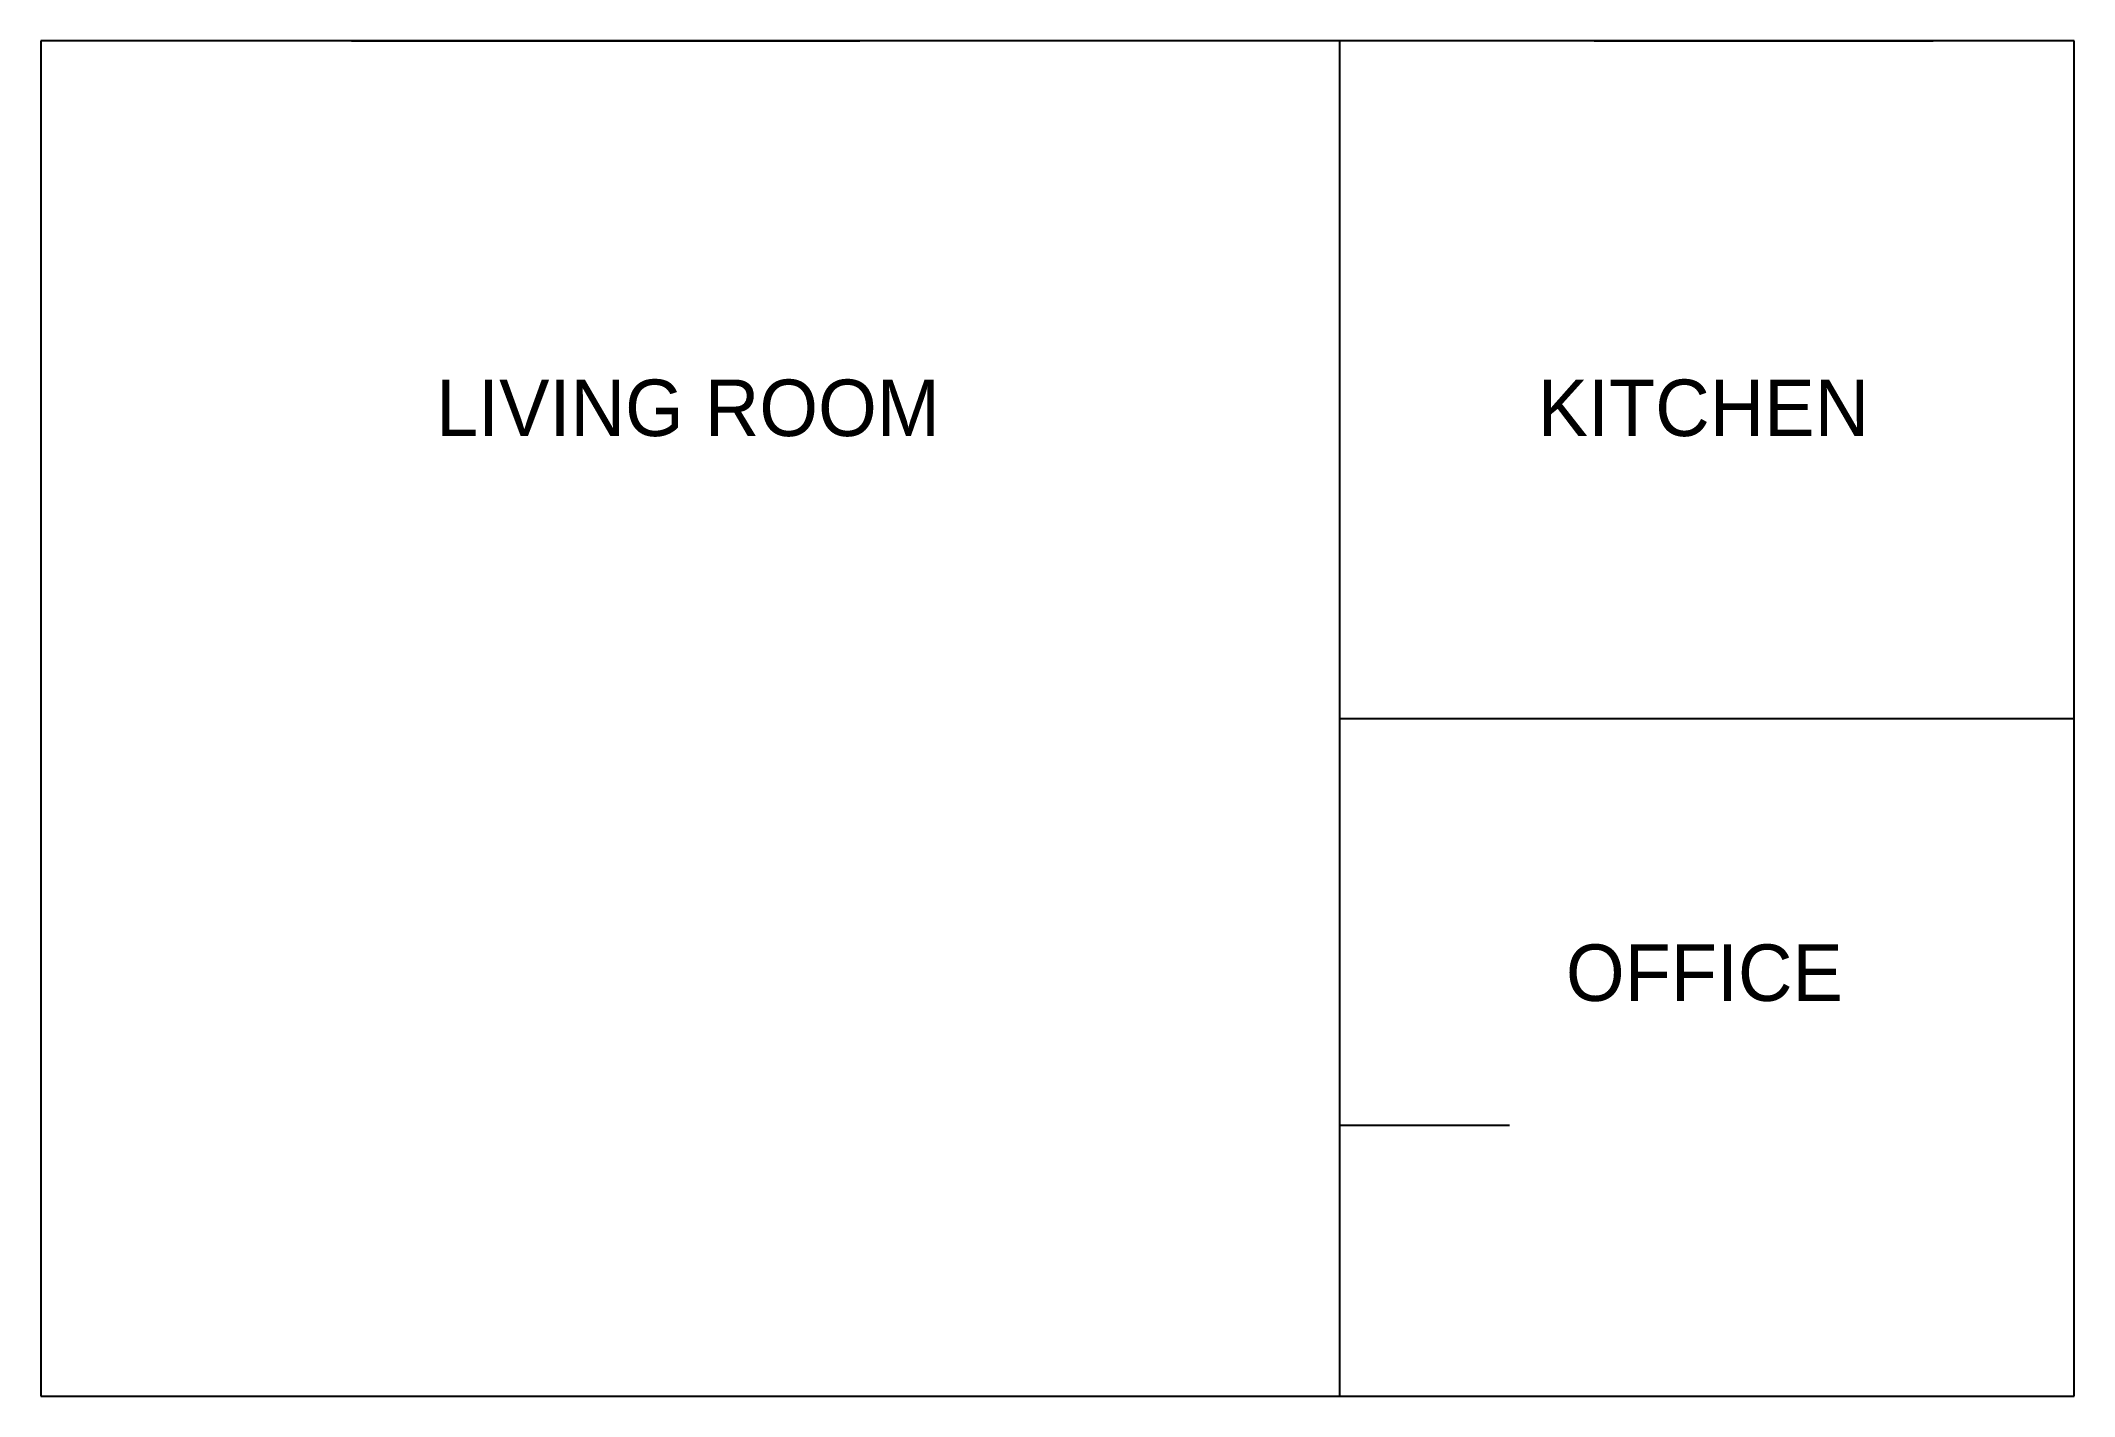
# Model space of a CAD drawing. Header units: inches. Extents: x 0 to 360, y 0 to 240.
import ezdxf

# ---------------------------------------------------------------- set-up
doc = ezdxf.new("R2010")
doc.units = ezdxf.units.IN
for name, color, linetype in [('A-ANNO', 2, 'CONTINUOUS'), ('A-DOOR', 4, 'CONTINUOUS'), ('A-GLAZ', 5, 'CONTINUOUS'), ('A-WALL', 7, 'CONTINUOUS')]:
    doc.layers.add(name, color=color, linetype=linetype)

msp = doc.modelspace()

# ---------------------------------------------------------------- linework, layer by layer
at = {"layer": 'A-DOOR'}
msp.add_line((230, 48), (260, 48), dxfattribs=at)
at = {"layer": 'A-GLAZ'}
for p, q in [((55, 240), (145, 240)), ((275, 240), (335, 240))]:
    msp.add_line(p, q, dxfattribs=at)
at = {"layer": 'A-WALL'}
for p, q in [((360, 240), (0, 240)), ((0, 240), (0, 0)), ((230, 0), (230, 240)), ((360, 0), (360, 240)), ((230, 120), (360, 120)), ((0, 0), (360, 0))]:
    msp.add_line(p, q, dxfattribs=at)

# ---------------------------------------------------------------- texts
at = {"layer": 'A-ANNO'}
for s, p in [('LIVING ROOM', (70, 170)), ('KITCHEN', (265, 170)), ('OFFICE', (270, 70))]:
    msp.add_text(s, height=10, dxfattribs=at).set_placement(p)

doc.saveas('drawing.dxf')
